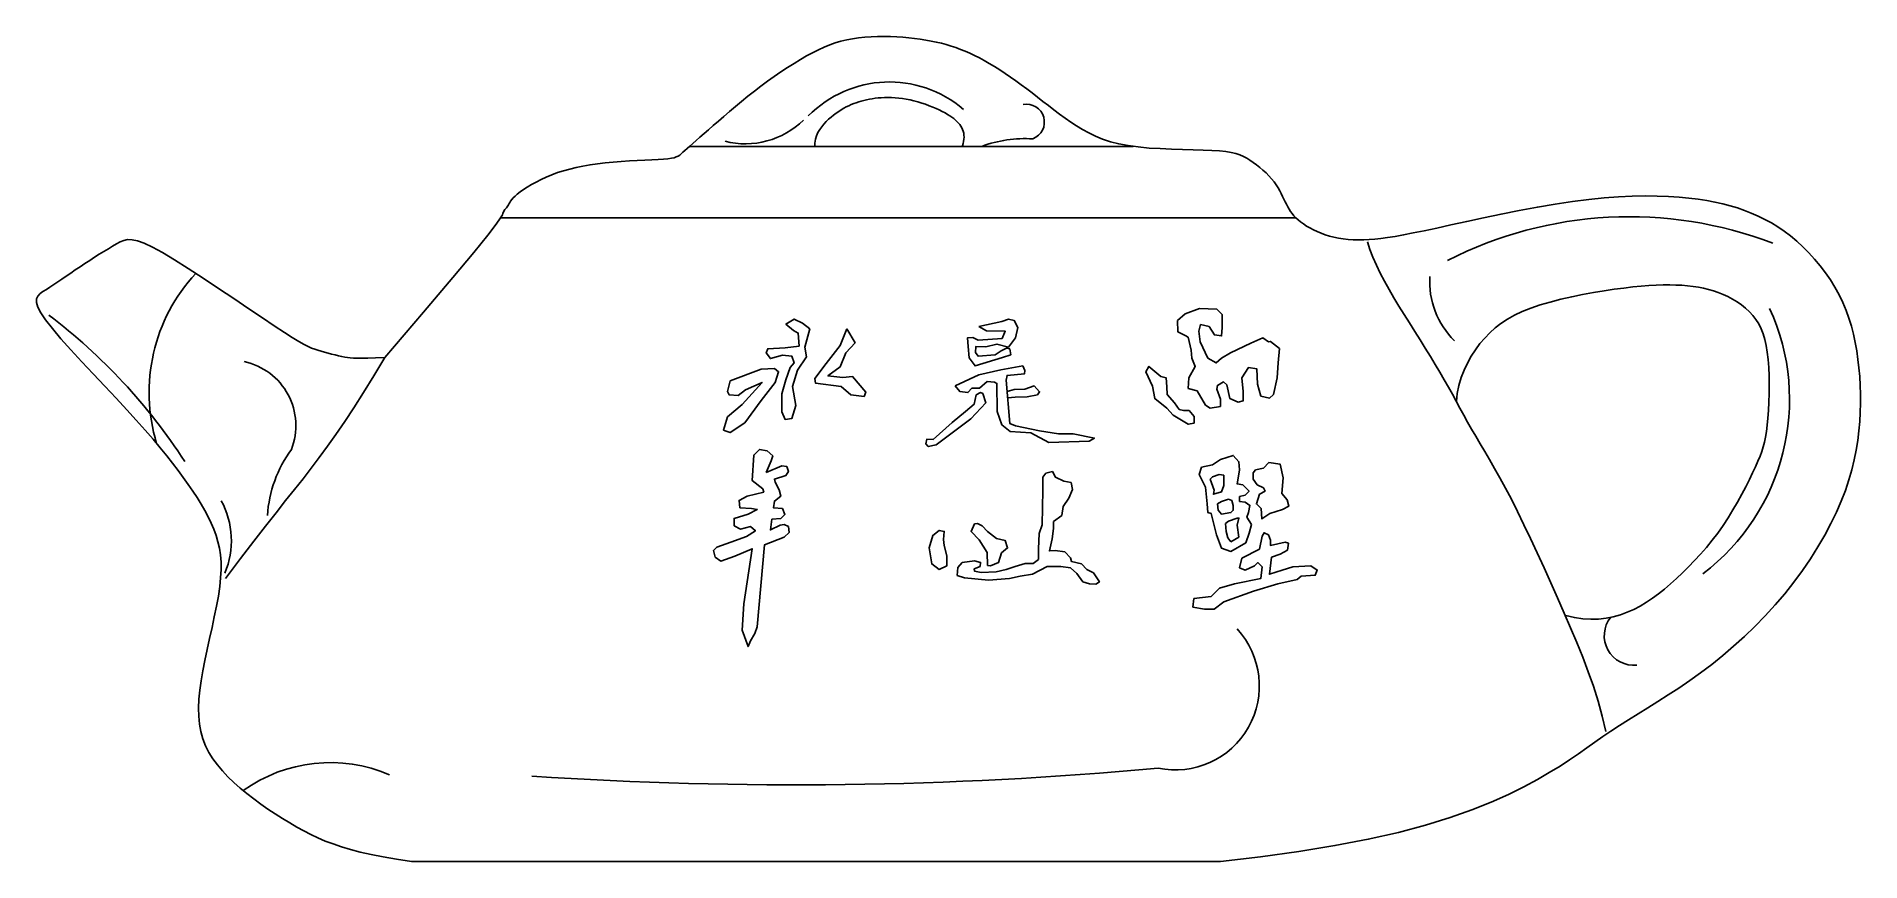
# Model space of a CAD drawing. Extents: x 542 to 750, y 1453 to 1547.
import ezdxf

# ---------------------------------------------------------------- set-up
doc = ezdxf.new("R2010")
doc.units = 0
doc.header["$LTSCALE"] = 10
doc.header["$MEASUREMENT"] = 0
for name, color, linetype in [('3', 3, 'CONTINUOUS'), ('4', 4, 'CONTINUOUS'), ('7', 7, 'CONTINUOUS'), ('BH', 3, 'CONTINUOUS')]:
    doc.layers.add(name, color=color, linetype=linetype)

msp = doc.modelspace()

# ---------------------------------------------------------------- linework, layer by layer
at = {"layer": '3'}
for centre, radius, start, end in [((639.3, 1529.04), 12.93, 49.2819, 135.5357), ((654.91, 1537.4), 2.04, 290.9872, 100.932), ((622.9, 1544.38), 9.45, 255.8548, 314.4262), ((654.73, 1521.4), 14.12, 86.2893, 110.3467), ((723.55, 1481.08), 45.55, 69.0018, 117.0282), ((710.15, 1519.19), 9.33, 176.1294, 225.7002), ((716.91, 1505.82), 24.87, 307.1028, 24.6379), ((503.59, 1462.75), 66.16, 32.9899, 52.7685), ((564.28, 1502.85), 7.45, 338.6089, 77.793), ((582.9, 1491.65), 14.44, 143.998, 176.1704), ((554.8, 1489.74), 9.59, 337.4434, 28.3898), ((724.06, 1478.93), 3.37, 141.5936, 275.9313), ((671.85, 1473.22), 9.57, 258.2502, 42.6807), ((575.67, 1447.47), 17.02, 66.7701, 125.6708), ((628.6, 1912.62), 450.67, 266.1841, 275.2589)]:
    msp.add_arc(centre, radius, start, end, dxfattribs=at)
at = {"layer": '4'}
for p, q in [((667.06, 1534.64), (616.56, 1534.64)), ((595.04, 1526.5), (685.59, 1526.5)), ((584.9, 1453.22), (676.99, 1453.22))]:
    msp.add_line(p, q, dxfattribs=at)
for points in [[(684.36, 1528.33), (684.07, 1528.94), (683.92, 1529.26), (683.75, 1529.58), (683.56, 1529.92), (683.34, 1530.25), (683.1, 1530.59), (682.82, 1530.93), (682.51, 1531.27), (682.18, 1531.61), (681.83, 1531.93), (681.47, 1532.24), (681.1, 1532.54), (680.72, 1532.81), (680.35, 1533.07), (679.99, 1533.29), (679.61, 1533.49), (679.2, 1533.66), (678.74, 1533.81), (678.21, 1533.93), (677.6, 1534.04), (676.87, 1534.12), (676.01, 1534.18), (675.01, 1534.22), (673.89, 1534.25), (672.68, 1534.28), (671.42, 1534.32), (670.14, 1534.38), (668.87, 1534.45), (667.64, 1534.57), (666.48, 1534.72), (665.42, 1534.92), (664.46, 1535.17), (663.57, 1535.47), (662.76, 1535.8), (662, 1536.16), (661.29, 1536.55), (660.61, 1536.97), (659.95, 1537.41), (659.31, 1537.86), (658.67, 1538.32), (658.04, 1538.8), (657.41, 1539.28), (656.79, 1539.76), (656.17, 1540.25), (655.55, 1540.72), (654.94, 1541.2), (654.32, 1541.66), (653.7, 1542.1), (653.08, 1542.53), (652.47, 1542.95), (651.86, 1543.35), (651.27, 1543.72), (650.68, 1544.07), (650.11, 1544.4), (649.55, 1544.7), (649.01, 1544.98), (648.47, 1545.24), (647.94, 1545.47), (647.41, 1545.68), (646.87, 1545.88), (646.33, 1546.06), (645.78, 1546.22), (645.22, 1546.37), (644.64, 1546.51), (644.05, 1546.63), (643.45, 1546.74), (642.82, 1546.84), (642.18, 1546.93), (641.52, 1547), (640.84, 1547.06), (640.14, 1547.1), (639.42, 1547.13), (638.69, 1547.15), (637.96, 1547.14), (637.23, 1547.12), (636.51, 1547.07), (635.8, 1546.99), (635.11, 1546.89), (634.44, 1546.76), (633.78, 1546.6), (633.14, 1546.41), (632.51, 1546.19), (631.87, 1545.93), (631.22, 1545.63), (630.56, 1545.3), (629.88, 1544.94), (629.18, 1544.53), (628.45, 1544.09), (627.71, 1543.62), (626.96, 1543.11), (626.2, 1542.59), (625.44, 1542.05), (624.68, 1541.49), (623.93, 1540.92), (623.19, 1540.34), (622.47, 1539.76), (621.77, 1539.18), (621.1, 1538.61), (620.45, 1538.05), (619.83, 1537.52), (619.25, 1537.01), (618.71, 1536.53), (618.2, 1536.09), (617.74, 1535.68), (617.32, 1535.31), (616.94, 1534.98), (616.6, 1534.67), (616.29, 1534.41), (616.03, 1534.17), (615.8, 1533.96), (615.6, 1533.79), (615.43, 1533.65), (615.25, 1533.53), (615.04, 1533.43), (614.79, 1533.35), (614.48, 1533.28), (614.09, 1533.23), (613.59, 1533.18), (612.98, 1533.14), (612.26, 1533.11), (611.46, 1533.07), (610.6, 1533.03), (609.7, 1532.98), (608.77, 1532.92), (607.84, 1532.85), (606.93, 1532.77), (606.06, 1532.66), (605.22, 1532.54), (604.42, 1532.4), (603.65, 1532.24), (602.91, 1532.06), (602.2, 1531.87), (601.52, 1531.65), (600.87, 1531.41), (600.24, 1531.15), (599.64, 1530.87), (599.08, 1530.58), (598.55, 1530.29), (598.07, 1530), (597.64, 1529.72), (597.26, 1529.45), (596.94, 1529.2), (596.68, 1528.97), (596.47, 1528.77), (596.31, 1528.58), (596.18, 1528.41), (596.08, 1528.26), (596, 1528.12), (595.93, 1527.99), (595.86, 1527.87), (595.79, 1527.76), (595.71, 1527.65), (595.62, 1527.55), (595.54, 1527.45), (595.46, 1527.34), (595.39, 1527.24), (595.33, 1527.12), (595.29, 1527), (595.24, 1526.84), (595.04, 1526.5), (594.54, 1525.78), (593.57, 1524.53), (591.98, 1522.56), (589.6, 1519.7), (586.28, 1515.77), (581.85, 1510.59)], [(630.81, 1534.64), (630.81, 1535.01), (630.88, 1535.44), (631, 1535.84), (631.16, 1536.21), (631.37, 1536.54), (631.6, 1536.86), (631.85, 1537.16), (632.11, 1537.45), (632.38, 1537.72), (632.67, 1537.97), (632.95, 1538.2), (633.25, 1538.42), (633.54, 1538.62), (633.83, 1538.81), (634.12, 1538.97), (634.4, 1539.13), (634.68, 1539.27), (634.96, 1539.39), (635.24, 1539.5), (635.53, 1539.61), (635.81, 1539.7), (636.1, 1539.79), (636.4, 1539.87), (636.71, 1539.94), (637.02, 1540.01), (637.35, 1540.06), (637.68, 1540.11), (638.03, 1540.15), (638.38, 1540.18), (638.76, 1540.19), (639.14, 1540.19), (639.54, 1540.19), (639.95, 1540.16), (640.37, 1540.13), (640.79, 1540.07), (641.22, 1540.01), (641.66, 1539.92), (642.1, 1539.82), (642.54, 1539.71), (642.98, 1539.57), (643.4, 1539.43), (643.82, 1539.27), (644.23, 1539.11), (644.62, 1538.95), (644.98, 1538.78), (645.32, 1538.61), (645.64, 1538.44), (645.92, 1538.28), (646.18, 1538.12), (646.42, 1537.96), (646.63, 1537.8), (646.83, 1537.63), (647, 1537.47), (647.16, 1537.29), (647.31, 1537.12), (647.43, 1536.94), (647.54, 1536.75), (647.63, 1536.56), (647.7, 1536.35), (647.76, 1536.14), (647.79, 1535.92), (647.8, 1535.69), (647.78, 1535.45), (647.75, 1535.2), (647.69, 1534.95), (647.62, 1534.71), (647.6, 1534.64)], [(676.99, 1453.22), (677.01, 1453.23), (681.57, 1453.77), (685.93, 1454.37), (690.03, 1455.04), (693.82, 1455.76), (697.26, 1456.54), (700.35, 1457.36), (703.13, 1458.22), (705.61, 1459.1), (707.83, 1459.99), (709.79, 1460.87), (711.53, 1461.73), (713.07, 1462.56), (714.43, 1463.35), (715.65, 1464.09), (716.74, 1464.8), (717.75, 1465.49), (718.69, 1466.15), (719.6, 1466.8), (720.51, 1467.44), (721.44, 1468.07), (722.43, 1468.71), (723.46, 1469.36), (724.53, 1470.02), (725.65, 1470.71), (726.8, 1471.43), (727.98, 1472.18), (729.19, 1472.97), (730.42, 1473.82), (731.66, 1474.72), (732.92, 1475.67), (734.17, 1476.68), (735.41, 1477.73), (736.64, 1478.84), (737.84, 1479.99), (739.02, 1481.19), (740.15, 1482.43), (741.23, 1483.71), (742.27, 1485.02), (743.24, 1486.36), (744.16, 1487.7), (745.01, 1489.05), (745.79, 1490.39), (746.49, 1491.71), (747.12, 1493), (747.67, 1494.25), (748.14, 1495.47), (748.53, 1496.66), (748.87, 1497.82), (749.14, 1498.96), (749.36, 1500.07), (749.54, 1501.16), (749.67, 1502.24), (749.77, 1503.3), (749.83, 1504.35), (749.86, 1505.39), (749.86, 1506.42), (749.83, 1507.43), (749.77, 1508.43), (749.68, 1509.42), (749.57, 1510.39), (749.43, 1511.36), (749.26, 1512.3), (749.06, 1513.24), (748.82, 1514.16), (748.54, 1515.08), (748.22, 1515.97), (747.85, 1516.86), (747.43, 1517.73), (746.95, 1518.59), (746.43, 1519.43), (745.87, 1520.25), (745.27, 1521.05), (744.63, 1521.81), (743.97, 1522.53), (743.29, 1523.21), (742.6, 1523.85), (741.89, 1524.44), (741.17, 1524.97), (740.45, 1525.47), (739.71, 1525.92), (738.96, 1526.33), (738.2, 1526.7), (737.43, 1527.04), (736.65, 1527.35), (735.85, 1527.63), (735.03, 1527.88), (734.18, 1528.1), (733.29, 1528.3), (732.36, 1528.47), (731.37, 1528.62), (730.32, 1528.74), (729.2, 1528.84), (728, 1528.92), (726.71, 1528.97), (725.34, 1528.99), (723.88, 1528.96), (722.32, 1528.89), (720.67, 1528.78), (718.92, 1528.6), (717.06, 1528.37), (715.1, 1528.07), (713.07, 1527.72), (711, 1527.33), (708.95, 1526.92), (706.95, 1526.5), (705.03, 1526.09), (703.24, 1525.7), (701.62, 1525.34), (700.18, 1525.04), (698.93, 1524.78), (697.84, 1524.56), (696.88, 1524.39), (696.03, 1524.25), (695.27, 1524.14), (694.58, 1524.07), (693.93, 1524.02), (693.3, 1523.99), (692.69, 1523.99), (692.1, 1524), (691.53, 1524.04), (690.97, 1524.11), (690.43, 1524.19), (689.91, 1524.3), (689.41, 1524.43), (688.92, 1524.58), (688.45, 1524.75), (688, 1524.93), (687.57, 1525.14), (687.16, 1525.35), (686.79, 1525.57), (686.44, 1525.8), (686.12, 1526.03), (685.84, 1526.27), (685.59, 1526.5), (685.36, 1526.74), (685.16, 1526.98), (684.97, 1527.23), (684.8, 1527.49), (684.65, 1527.76), (684.5, 1528.04), (684.36, 1528.33)], [(581.85, 1510.59), (580.78, 1510.55), (579.92, 1510.53), (579.24, 1510.52), (578.71, 1510.51), (578.29, 1510.53), (577.93, 1510.55), (577.62, 1510.59), (577.3, 1510.64), (576.96, 1510.71), (576.59, 1510.8), (576.2, 1510.89), (575.8, 1510.99), (575.4, 1511.1), (575, 1511.21), (574.61, 1511.32), (574.24, 1511.43), (573.89, 1511.54), (573.53, 1511.67), (573.13, 1511.85), (572.66, 1512.09), (572.07, 1512.42), (571.33, 1512.87), (570.42, 1513.45), (569.28, 1514.2), (567.92, 1515.11), (566.36, 1516.16), (564.67, 1517.3), (562.92, 1518.47), (561.17, 1519.63), (559.49, 1520.73), (557.92, 1521.71), (556.54, 1522.54), (555.4, 1523.16), (554.46, 1523.6), (553.71, 1523.88), (553.09, 1524.01), (552.58, 1524.02), (552.14, 1523.92), (551.73, 1523.76), (551.31, 1523.54), (550.87, 1523.28), (550.39, 1522.99), (549.88, 1522.68), (549.35, 1522.35), (548.81, 1522.01), (548.26, 1521.65), (547.71, 1521.29), (547.16, 1520.93), (546.62, 1520.57), (546.1, 1520.21), (545.59, 1519.86), (545.1, 1519.53), (544.63, 1519.21), (544.17, 1518.9), (543.74, 1518.62), (543.33, 1518.35), (542.94, 1518.11), (542.61, 1517.87), (542.36, 1517.6), (542.21, 1517.28), (542.2, 1516.87), (542.35, 1516.35), (542.69, 1515.7), (543.24, 1514.88), (544.02, 1513.89), (544.99, 1512.74), (546.12, 1511.47), (547.36, 1510.12), (548.66, 1508.73), (549.97, 1507.33), (551.26, 1505.96), (552.47, 1504.66), (553.57, 1503.45), (554.57, 1502.33), (555.47, 1501.29), (556.28, 1500.32), (557.03, 1499.42), (557.7, 1498.56), (558.33, 1497.73), (558.92, 1496.94), (559.47, 1496.16), (560, 1495.4), (560.49, 1494.65), (560.94, 1493.92), (561.37, 1493.19), (561.75, 1492.47), (562.09, 1491.76), (562.39, 1491.05), (562.65, 1490.34), (562.86, 1489.63), (563.03, 1488.89), (563.14, 1488.13), (563.21, 1487.32), (563.22, 1486.46), (563.17, 1485.53), (563.07, 1484.53), (562.91, 1483.45), (562.7, 1482.29), (562.45, 1481.09), (562.19, 1479.85), (561.91, 1478.6), (561.63, 1477.35), (561.37, 1476.12), (561.14, 1474.93), (560.95, 1473.8), (560.8, 1472.72), (560.7, 1471.69), (560.66, 1470.7), (560.68, 1469.77), (560.76, 1468.87), (560.91, 1468.01), (561.14, 1467.19), (561.45, 1466.41), (561.83, 1465.65), (562.28, 1464.92), (562.8, 1464.22), (563.37, 1463.54), (564, 1462.88), (564.67, 1462.23), (565.39, 1461.59), (566.14, 1460.97), (566.93, 1460.36), (567.73, 1459.77), (568.55, 1459.19), (569.38, 1458.64), (570.21, 1458.11), (571.04, 1457.61), (571.85, 1457.14), (572.65, 1456.7), (573.44, 1456.29), (574.25, 1455.91), (575.08, 1455.55), (575.97, 1455.22), (576.91, 1454.9), (577.94, 1454.6), (579.07, 1454.3), (580.31, 1454.02), (581.68, 1453.75), (583.2, 1453.48), (584.9, 1453.22)], [(720.86, 1468.04), (720.46, 1469.78), (719.99, 1471.48), (719.46, 1473.17), (718.87, 1474.83), (718.24, 1476.49), (717.56, 1478.15), (716.85, 1479.82), (716.12, 1481.51), (715.37, 1483.23), (714.6, 1484.95), (713.83, 1486.67), (713.05, 1488.35), (712.29, 1489.99), (711.54, 1491.57), (710.81, 1493.06), (710.11, 1494.46), (709.44, 1495.73), (708.81, 1496.9), (708.2, 1497.98), (707.63, 1498.98), (707.08, 1499.91), (706.56, 1500.79), (706.06, 1501.63), (705.59, 1502.44), (705.13, 1503.24), (704.7, 1504.03), (704.26, 1504.82), (703.83, 1505.62), (703.4, 1506.42), (702.95, 1507.23), (702.48, 1508.07), (701.98, 1508.93), (701.45, 1509.81), (700.89, 1510.73), (700.31, 1511.66), (699.72, 1512.61), (699.11, 1513.57), (698.51, 1514.53), (697.91, 1515.5), (697.32, 1516.46), (696.74, 1517.41), (696.19, 1518.36), (695.67, 1519.29), (695.19, 1520.22), (694.75, 1521.13), (694.35, 1522.03), (694.01, 1522.91), (693.73, 1523.78)], [(716.32, 1481.22), (717.3, 1480.99), (718.24, 1480.86), (719.15, 1480.81), (720.03, 1480.83), (720.89, 1480.93), (721.71, 1481.09), (722.52, 1481.32), (723.29, 1481.6), (724.04, 1481.93), (724.77, 1482.3), (725.48, 1482.73), (726.18, 1483.19), (726.87, 1483.7), (727.55, 1484.24), (728.23, 1484.82), (728.91, 1485.44), (729.6, 1486.09), (730.28, 1486.77), (730.97, 1487.48), (731.65, 1488.22), (732.31, 1488.99), (732.96, 1489.79), (733.6, 1490.62), (734.21, 1491.48), (734.79, 1492.36), (735.34, 1493.25), (735.87, 1494.15), (736.35, 1495.03), (736.8, 1495.89), (737.22, 1496.7), (737.58, 1497.47), (737.91, 1498.17), (738.19, 1498.79), (738.43, 1499.36), (738.63, 1499.9), (738.79, 1500.42), (738.93, 1500.96), (739.05, 1501.54), (739.15, 1502.17), (739.23, 1502.88), (739.31, 1503.69), (739.37, 1504.58), (739.42, 1505.53), (739.45, 1506.52), (739.46, 1507.52), (739.45, 1508.51), (739.41, 1509.47), (739.35, 1510.38), (739.25, 1511.21), (739.13, 1511.97), (738.97, 1512.66), (738.77, 1513.3), (738.54, 1513.88), (738.27, 1514.42), (737.96, 1514.92), (737.6, 1515.38), (737.21, 1515.81), (736.78, 1516.21), (736.31, 1516.58), (735.82, 1516.93), (735.3, 1517.24), (734.77, 1517.53), (734.22, 1517.78), (733.67, 1518), (733.11, 1518.2), (732.55, 1518.36), (731.98, 1518.5), (731.4, 1518.61), (730.8, 1518.7), (730.18, 1518.77), (729.53, 1518.82), (728.85, 1518.85), (728.15, 1518.86), (727.4, 1518.86), (726.61, 1518.83), (725.78, 1518.79), (724.88, 1518.72), (723.93, 1518.63), (722.92, 1518.51), (721.83, 1518.37), (720.68, 1518.2), (719.47, 1517.99), (718.23, 1517.77), (716.98, 1517.51), (715.74, 1517.23), (714.53, 1516.92), (713.39, 1516.58), (712.32, 1516.22), (711.35, 1515.83), (710.46, 1515.42), (709.66, 1514.97), (708.93, 1514.49), (708.27, 1513.98), (707.65, 1513.42), (707.08, 1512.82), (706.54, 1512.18), (706.03, 1511.49), (705.55, 1510.75), (705.11, 1509.97), (704.73, 1509.16), (704.4, 1508.31), (704.13, 1507.43), (703.95, 1506.52), (703.85, 1505.59)], [(581.85, 1510.59), (580.61, 1508.51), (579.44, 1506.62), (578.34, 1504.89), (577.3, 1503.31), (576.3, 1501.85), (575.34, 1500.5), (574.4, 1499.21), (573.48, 1497.99), (572.55, 1496.79), (571.59, 1495.58), (570.57, 1494.31), (569.48, 1492.93), (568.27, 1491.4), (566.93, 1489.68), (565.42, 1487.71), (563.71, 1485.46)]]:
    msp.add_lwpolyline(points, dxfattribs=at)
at = {"layer": '7'}
for points in [[(672.1, 1514.81), (672.16, 1513.52), (672.98, 1513.12), (673.32, 1512.91), (673.66, 1511.42), (673.73, 1510.54), (674.13, 1509.59), (673.39, 1508.3), (673.32, 1507.08), (674.34, 1506.81), (675.29, 1505.18), (675.83, 1504.84), (676.99, 1505.04), (676.99, 1505.86), (676.58, 1507.01), (676.65, 1507.42), (677.33, 1507.82), (677.73, 1507.48), (678.07, 1505.92), (679.02, 1505.52), (679.57, 1505.65), (679.57, 1506.74), (679.43, 1508.3), (680.18, 1509.45), (681.13, 1509.32), (681.2, 1507.55), (681.6, 1506.2), (682.56, 1505.99), (683.03, 1506.4), (683.44, 1508.3), (683.57, 1509.99), (683.71, 1511.62), (682.69, 1512.44), (682.48, 1512.39), (681.81, 1512.84), (680.45, 1512.23), (678.14, 1511.15), (677.12, 1510.54), (676.51, 1509.99), (675.56, 1510.54), (674.68, 1512.37), (674.54, 1513.59), (674.74, 1514.34), (675.7, 1514.13), (676.31, 1513.18), (677.12, 1513.05), (677.19, 1514), (677.19, 1515.49), (676.58, 1516.1), (674.61, 1516.17), (672.98, 1515.56), (672.1, 1514.81)], [(629.4, 1514.5), (630.24, 1513.85), (629.68, 1511.79), (629.87, 1510.67), (628.84, 1509.17), (628.27, 1507.3), (628.65, 1505.14), (628.18, 1503.65), (627.43, 1503.55), (627.06, 1504.4), (627.06, 1506.45), (627.53, 1508.05), (627.99, 1509.45), (628.46, 1510.01), (628.18, 1510.76), (627.15, 1510.85), (625.75, 1510.48), (625.28, 1511.13), (625.46, 1511.6), (627.43, 1511.69), (629.02, 1511.88)], [(629.4, 1514.5), (628.46, 1514.97), (627.53, 1514.41), (628.37, 1513.66), (628.93, 1513.38), (629.02, 1511.88)], [(634.46, 1513.85), (635.39, 1512.26), (634.36, 1511.13), (633.71, 1509.54), (632.3, 1508.51), (633.99, 1508.33), (635.11, 1508.42), (636.61, 1506.64), (636.42, 1506.17), (634.92, 1506.36), (633.8, 1507.3), (630.9, 1507.67), (630.8, 1508.23), (632.11, 1509.92), (633.71, 1511.98), (634.46, 1513.85)], [(649.5, 1514.15), (650.37, 1513.65), (652.5, 1513.59), (652.14, 1512.78), (649.4, 1512.58), (648.79, 1512.88), (648.19, 1512.83), (648.29, 1511.87), (648.39, 1510.55), (649.05, 1509.64), (652.19, 1510.6), (653.11, 1510.91), (653.01, 1511.57), (652.65, 1511.67), (652.04, 1511.36), (651.33, 1510.91), (649.4, 1510.76), (649.1, 1511.16), (649.15, 1511.87), (650.27, 1511.82), (651.54, 1512.12), (652.85, 1511.77), (653.67, 1512.83), (653.92, 1514), (653.51, 1514.81), (652.85, 1514.96), (652.09, 1514.71), (649.5, 1514.15)], [(621.16, 1507.95), (620.87, 1506.74), (621.06, 1506.36), (622.09, 1506.27), (622.94, 1506.92), (624.81, 1507.76), (622.56, 1505.24), (620.87, 1503.83), (620.41, 1502.34), (620.59, 1502.24), (621.16, 1502.06), (622.84, 1503.18), (624.72, 1505.71), (626.31, 1507.76), (626.68, 1508.98), (626.21, 1509.36), (624.72, 1509.26), (621.16, 1507.95)], [(646.81, 1507.36), (647.32, 1506.75), (648.24, 1506.6), (648.69, 1507.1), (649.56, 1507.1), (650.42, 1507.86), (651.28, 1507.81), (651.54, 1507.66), (651.59, 1504.47), (652.09, 1502.95), (653.06, 1502.19), (655.39, 1502.03), (657.47, 1500.92), (662.04, 1501.07), (662.65, 1501.42), (660.21, 1501.93), (658.54, 1501.93), (656.41, 1502.24), (653.67, 1502.84), (653.01, 1503.1), (652.6, 1508.02), (652.7, 1508.57), (654.68, 1508.73), (654.73, 1509.13), (654.48, 1509.64), (651.99, 1509.18), (649.5, 1508.63), (646.81, 1507.36)], [(673.45, 1504.57), (674, 1503.89), (674, 1503.14), (673.32, 1503.01), (671.62, 1504.02), (670.87, 1504.84), (669.52, 1505.92), (669.24, 1507.35), (668.5, 1508.98), (668.84, 1509.59), (670.19, 1508.43), (670.81, 1508.3), (670.87, 1507.28), (670.94, 1506.4), (671.76, 1505.45), (672.3, 1504.7), (672.78, 1504.57), (673.45, 1504.57)], [(649.96, 1506.5), (650.27, 1505.43), (648.59, 1503.61), (647.37, 1502.69), (644.63, 1500.66), (643.72, 1500.46), (643.46, 1500.77), (643.57, 1501.32), (644.28, 1501.27), (646.46, 1503.2), (647.98, 1504.47), (648.95, 1505.28), (649.2, 1506.34), (649.66, 1506.6), (649.96, 1506.5)], [(652.71, 1506.72), (653.51, 1506.95), (654.73, 1507), (655.8, 1507.36), (656.41, 1506.7), (656.15, 1506.34), (654.99, 1506.14), (653.62, 1506.09), (652.77, 1506.02)], [(625.28, 1497.52), (625.84, 1498.83), (626.03, 1499.4), (625.37, 1499.96), (624.53, 1500.14), (623.87, 1499.49), (623.69, 1496.59), (624.9, 1495.65), (625, 1495.28), (623.12, 1494.81), (622.19, 1494.34), (622.28, 1493.5), (623.59, 1493.41), (624.25, 1493.31), (623.22, 1492.75), (621.63, 1492.28), (621.63, 1491.44), (622.37, 1491.07), (623.5, 1491.35), (624.06, 1490.88), (623.03, 1490.22), (621.25, 1489.57), (619.66, 1489.01), (619.28, 1488.63), (619.47, 1487.88), (620.13, 1487.42), (621.72, 1487.98), (623.69, 1488.82), (622.75, 1482.55), (622.56, 1479.56), (623.22, 1477.69), (623.5, 1478.34), (623.97, 1479.18), (624.25, 1479.93), (625.09, 1489.29), (627.34, 1490.13), (627.9, 1490.69), (627.81, 1491.35), (627.32, 1491.59), (626.87, 1491.53), (625.75, 1490.97), (625.93, 1492.19), (626.93, 1492.28), (627.41, 1492.74), (627.13, 1493.4), (626.1, 1493.5), (626.21, 1494.25), (626.96, 1494.81), (626.77, 1495.55), (626.31, 1496.4), (626.21, 1496.77), (627.53, 1497.15), (627.81, 1497.62), (627.62, 1498.18), (627.06, 1498.27), (625.28, 1497.52)], [(678.91, 1496.2), (679.18, 1497.83), (679.09, 1498.73), (678.45, 1499.45), (677.01, 1499), (676.1, 1498.37), (674.84, 1498.1), (674.57, 1497.29), (675.29, 1495.84), (675.47, 1493.94), (675.56, 1492.95), (675.92, 1492.86), (676.56, 1490.42), (677.1, 1488.89), (678.18, 1488.53), (679.9, 1489.52), (680.26, 1490.6), (680.53, 1491.6), (679.99, 1492.41), (680.17, 1492.95), (680.35, 1493.76), (679.81, 1494.12), (679.18, 1494.22), (679.18, 1494.76), (679.81, 1494.94), (680.26, 1495.39), (679.54, 1496.11), (678.91, 1496.22)], [(648.95, 1486.54), (649.63, 1486.82), (649.69, 1487.28), (649.01, 1487.45), (647.59, 1487.28), (647.08, 1486.71), (647.02, 1485.8), (647.87, 1485.52), (650.6, 1485.25), (652.99, 1485.46), (654.18, 1485.69), (655.6, 1485.92), (657.25, 1486.82), (658.84, 1486.82), (659.92, 1486.65), (660.66, 1486.03), (661.34, 1485.06), (662.08, 1484.84), (662.82, 1484.78), (663.22, 1485.06), (662.53, 1486.09), (661.79, 1486.48), (661.17, 1487.11), (660.03, 1487.39), (659.92, 1487.79), (659.29, 1488.47), (658.16, 1488.64), (657.53, 1488.58), (657.82, 1489.95), (657.99, 1491.14), (657.99, 1491.93), (658.95, 1492.62), (659.07, 1493.64), (659.75, 1494.6), (660.15, 1495.57), (659.98, 1496.36), (659.18, 1496.53), (658.21, 1496.99), (657.87, 1497.61), (657.13, 1497.44), (656.79, 1496.99), (656.79, 1495.51), (656.68, 1491.54), (656.34, 1490.57), (656.28, 1488.81), (656.28, 1487.62), (655.66, 1487.16), (654.75, 1487.16), (653.61, 1486.82), (652.59, 1486.48), (651.45, 1486.2), (649.75, 1486.14), (649.01, 1486.26), (648.95, 1486.54)], [(675.83, 1496.74), (676.28, 1495.48), (676.19, 1495.03), (677.1, 1495.3), (677.37, 1496.02), (677.37, 1497.2), (676.83, 1497.29), (676.1, 1497.01), (675.83, 1496.74)], [(681.89, 1495.75), (681.17, 1496.11), (680.71, 1496.74), (680.71, 1497.47), (680.99, 1497.83), (681.89, 1498.01), (682.52, 1498.64), (683.79, 1498.46), (684.15, 1496.92), (683.97, 1495.12), (684.6, 1494.4), (684.78, 1493.67), (684.06, 1493.31), (682.61, 1492.86), (681.71, 1492.23), (681.62, 1493.4), (681.08, 1493.94), (681.44, 1495.03), (682.07, 1495.39), (681.89, 1495.75)], [(677.91, 1494.49), (677.1, 1494.22), (676.65, 1493.94), (676.74, 1493.22), (677.1, 1492.77), (678.18, 1492.95), (678.45, 1493.22), (678.45, 1493.76), (678.27, 1494.31), (677.91, 1494.49)], [(649.01, 1491.65), (648.61, 1490.8), (649.52, 1489.83), (650.43, 1488.41), (650.49, 1486.94), (650.83, 1486.88), (651.74, 1487.28), (652.08, 1488.36), (652.76, 1488.92), (652.47, 1489.78), (651.51, 1490), (650.49, 1490.8), (649.86, 1491.42), (649.35, 1491.71), (649.01, 1491.65)], [(678.18, 1489.61), (679.09, 1490.15), (678.91, 1491.51), (679.09, 1492.32), (678.91, 1492.32), (677.91, 1491.96), (677.55, 1491.69), (677.64, 1490.78), (677.82, 1490.06), (678.18, 1489.61)], [(645.48, 1489.89), (645.54, 1490.8), (644.97, 1490.91), (644.23, 1490.34), (643.84, 1488.92), (644.12, 1487.11), (644.97, 1486.48), (645.83, 1486.88), (645.83, 1488.02), (645.54, 1489.21), (645.48, 1489.89)], [(681.44, 1488.78), (679.43, 1487.74), (679.18, 1486.66), (679.79, 1486.41), (680.88, 1486.9), (681.24, 1487.26), (681.73, 1486.78), (681.6, 1485.45), (678.58, 1484.84), (676.88, 1484.36), (675.92, 1483.39), (673.98, 1483.15), (673.86, 1482.18), (675.19, 1481.94), (676.28, 1481.94), (677.37, 1482.79), (680.76, 1483.99), (683.54, 1484.84), (685.72, 1485.33), (686.2, 1485.69), (687.78, 1485.81), (688.02, 1486.41), (687.29, 1486.9), (685.24, 1486.78), (684.03, 1486.41), (682.57, 1485.93), (682.82, 1487.86), (683.78, 1488.23), (684.63, 1488.67), (684.74, 1489.45), (684.36, 1489.56), (682.69, 1489.2), (682.69, 1489.8), (682.45, 1490.4), (681.97, 1490.65), (681.73, 1490.28), (681.44, 1488.78)]]:
    msp.add_lwpolyline(points, dxfattribs=at)
at = {"layer": 'BH'}
msp.add_arc((575.01, 1506.61), 19.99, 137.2446, 196.8666, dxfattribs=at)

doc.saveas('drawing.dxf')
